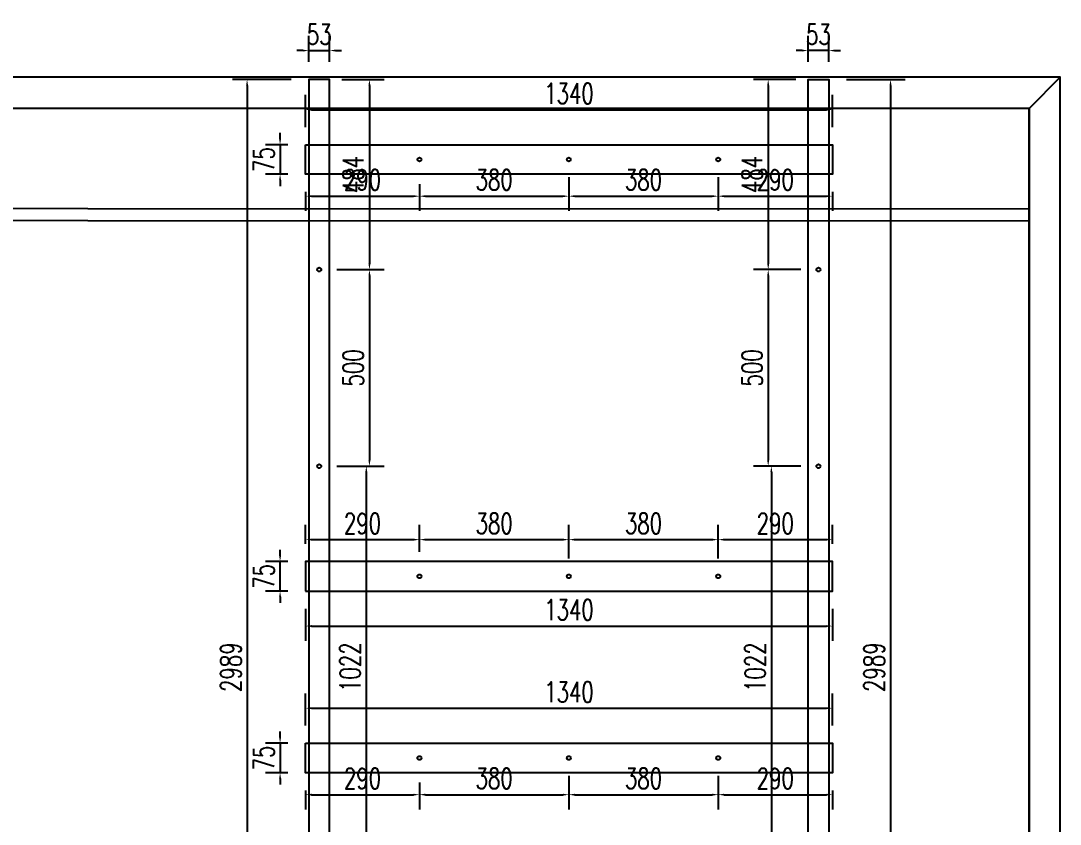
# Model space of a CAD drawing. Header units: millimetres. Extents: x 20612 to 158249, y -13511 to 156976.
# Drawn here: x 38789 to 41433, y 6579 to 8622 of the extents above; entities that cross this region are included whole.
import ezdxf

# ---------------------------------------------------------------- set-up
doc = ezdxf.new("R2010")
doc.units = ezdxf.units.MM
doc.header["$LTSCALE"] = 10
for name, color, linetype in [('W-bridge approach引桥', 4, 'Continuous'), ('W-STEEL_FRAME钢架', 3, 'Continuous'), ('W-STEEL_KEEL钢龙骨', 5, 'Continuous')]:
    doc.layers.add(name, color=color, linetype=linetype)
doc.styles.add('STANDARD_T3', font='simplex.shx', dxfattribs={"width": 0.7, "bigfont": 'hztxt.shx'})
doc.dimstyles.new('W&&15', dxfattribs={"dimtxt": 52.5, "dimasz": 15, "dimexe": 37.5, "dimexo": 45, "dimgap": 15, "dimtad": 1, "dimdec": 0, "dimzin": 0, "dimdsep": 46, "dimtxsty": 'STANDARD_T3', "dimcen": 0.09, "dimclrd": 1, "dimclre": 1, "dimclrt": 7, "dimazin": 2, "dimtfac": 1, "dimtdec": 0, "dimtix": 1, "dimtmove": 2, "dimatfit": 3, "dimfxl": 100, "dimtolj": 1, "dimtzin": 0, "dimarcsym": 0})

# ---------------------------------------------------------------- blocks, each defined once
blk = doc.blocks.new('*D530')
at = {"layer": 'Defpoints', "color": 0, "transparency": 16777216}
for p in [(39521.6, 8472.9), (39364.7, 5483.9), (39521.6, 5483.9)]:
    blk.add_point(p, dxfattribs=at)
at = {"layer": 'W-bridge approach引桥', "color": 1, "lineweight": -2, "transparency": 16777216}
for p, q in [((39476.6, 8472.9), (39327.2, 8472.9)), ((39364.7, 8457.9), (39364.7, 5498.9)), ((39476.6, 5483.9), (39327.2, 5483.9))]:
    blk.add_line(p, q, dxfattribs=at)
at = {"layer": 'W-bridge approach引桥', "color": 1, "transparency": 16777216}
for points in [[(39362.2, 8457.9), (39367.2, 8457.9), (39364.7, 8472.9)], [(39362.2, 5498.9), (39367.2, 5498.9), (39364.7, 5483.9)]]:
    blk.add_solid(points, dxfattribs=at)
at = {"layer": 'W-bridge approach引桥', "color": 7, "transparency": 16777216, "insert": (39323.5, 6978.4), "char_height": 52.5, "attachment_point": 5, "rotation": 90, "style": 'STANDARD_T3'}
blk.add_mtext('\\A1;2989', dxfattribs=at)
blk = doc.blocks.new('*D531')
at = {"layer": 'Defpoints', "color": 0, "transparency": 16777216}
for p in [(39560.9, 8472.9), (39548.1, 7989.4), (39675.9, 7989.4)]:
    blk.add_point(p, dxfattribs=at)
at = {"layer": 'W-bridge approach引桥', "color": 1, "lineweight": -2, "transparency": 16777216}
for p, q in [((39605.9, 8472.9), (39713.4, 8472.9)), ((39675.9, 8457.9), (39675.9, 8004.4)), ((39593.1, 7989.4), (39713.4, 7989.4))]:
    blk.add_line(p, q, dxfattribs=at)
at = {"layer": 'W-bridge approach引桥', "color": 1, "transparency": 16777216}
for points in [[(39673.4, 8457.9), (39678.4, 8457.9), (39675.9, 8472.9)], [(39673.4, 8004.4), (39678.4, 8004.4), (39675.9, 7989.4)]]:
    blk.add_solid(points, dxfattribs=at)
at = {"layer": 'W-bridge approach引桥', "color": 7, "transparency": 16777216, "insert": (39634.6, 8231.2), "char_height": 52.5, "attachment_point": 5, "rotation": 90, "style": 'STANDARD_T3'}
blk.add_mtext('\\A1;484', dxfattribs=at)
blk = doc.blocks.new('*D532')
at = {"layer": 'Defpoints', "color": 0, "transparency": 16777216}
for p in [(39556.1, 7989.4), (39548.1, 7489.4), (39675.9, 7489.4)]:
    blk.add_point(p, dxfattribs=at)
at = {"layer": 'W-bridge approach引桥', "color": 1, "lineweight": -2, "transparency": 16777216}
for p, q in [((39601.1, 7989.4), (39713.4, 7989.4)), ((39675.9, 7974.4), (39675.9, 7504.4)), ((39593.1, 7489.4), (39713.4, 7489.4))]:
    blk.add_line(p, q, dxfattribs=at)
at = {"layer": 'W-bridge approach引桥', "color": 1, "transparency": 16777216}
for points in [[(39673.4, 7974.4), (39678.4, 7974.4), (39675.9, 7989.4)], [(39673.4, 7504.4), (39678.4, 7504.4), (39675.9, 7489.4)]]:
    blk.add_solid(points, dxfattribs=at)
at = {"layer": 'W-bridge approach引桥', "color": 7, "transparency": 16777216, "insert": (39634.6, 7739.4), "char_height": 52.5, "attachment_point": 5, "rotation": 90, "style": 'STANDARD_T3'}
blk.add_mtext('\\A1;500', dxfattribs=at)
blk = doc.blocks.new('*D533')
at = {"layer": 'Defpoints', "color": 0, "transparency": 16777216}
for p in [(39548.1, 7489.4), (39548.1, 6467.4), (39667.9, 6467.4)]:
    blk.add_point(p, dxfattribs=at)
at = {"layer": 'W-bridge approach引桥', "color": 1, "lineweight": -2, "transparency": 16777216}
for p, q in [((39593.1, 7489.4), (39705.4, 7489.4)), ((39667.9, 7474.4), (39667.9, 6482.4)), ((39593.1, 6467.4), (39705.4, 6467.4))]:
    blk.add_line(p, q, dxfattribs=at)
at = {"layer": 'W-bridge approach引桥', "color": 1, "transparency": 16777216}
for points in [[(39665.4, 7474.4), (39670.4, 7474.4), (39667.9, 7489.4)], [(39665.4, 6482.4), (39670.4, 6482.4), (39667.9, 6467.4)]]:
    blk.add_solid(points, dxfattribs=at)
at = {"layer": 'W-bridge approach引桥', "color": 7, "transparency": 16777216, "insert": (39626.6, 6978.4), "char_height": 52.5, "attachment_point": 5, "rotation": 90, "style": 'STANDARD_T3'}
blk.add_mtext('\\A1;1022', dxfattribs=at)
blk = doc.blocks.new('*D536')
at = {"layer": 'Defpoints', "color": 0, "transparency": 16777216}
for p in [(39574.6, 8546.4), (39521.6, 8472.9), (39574.6, 8472.9)]:
    blk.add_point(p, dxfattribs=at)
at = {"layer": 'W-bridge approach引桥', "color": 1, "lineweight": -2, "transparency": 16777216}
for p, q in [((39521.6, 8517.9), (39521.6, 8583.9)), ((39574.6, 8517.9), (39574.6, 8583.9)), ((39506.6, 8546.4), (39491.6, 8546.4)), ((39521.6, 8546.4), (39574.6, 8546.4)), ((39589.6, 8546.4), (39604.6, 8546.4))]:
    blk.add_line(p, q, dxfattribs=at)
at = {"layer": 'W-bridge approach引桥', "color": 1, "transparency": 16777216}
for points in [[(39506.6, 8548.9), (39506.6, 8543.9), (39521.6, 8546.4)], [(39589.6, 8548.9), (39589.6, 8543.9), (39574.6, 8546.4)]]:
    blk.add_solid(points, dxfattribs=at)
at = {"layer": 'W-bridge approach引桥', "color": 7, "transparency": 16777216, "insert": (39548.1, 8587.7), "char_height": 52.5, "attachment_point": 5, "style": 'STANDARD_T3'}
blk.add_mtext('\\A1;53', dxfattribs=at)
blk = doc.blocks.new('*D537')
at = {"layer": 'Defpoints', "color": 0, "transparency": 16777216}
for p in [(40844.6, 8472.9), (40844.6, 5483.9), (41001.5, 5483.9)]:
    blk.add_point(p, dxfattribs=at)
at = {"layer": 'W-bridge approach引桥', "color": 1, "lineweight": -2, "transparency": 16777216}
for p, q in [((40889.6, 8472.9), (41039, 8472.9)), ((41001.5, 8457.9), (41001.5, 5498.9)), ((40889.6, 5483.9), (41039, 5483.9))]:
    blk.add_line(p, q, dxfattribs=at)
at = {"layer": 'W-bridge approach引桥', "color": 1, "transparency": 16777216}
for points in [[(40999, 8457.9), (41004, 8457.9), (41001.5, 8472.9)], [(40999, 5498.9), (41004, 5498.9), (41001.5, 5483.9)]]:
    blk.add_solid(points, dxfattribs=at)
at = {"layer": 'W-bridge approach引桥', "color": 7, "transparency": 16777216, "insert": (40960.2, 6978.4), "char_height": 52.5, "attachment_point": 5, "rotation": 90, "style": 'STANDARD_T3'}
blk.add_mtext('\\A1;2989', dxfattribs=at)
blk = doc.blocks.new('*D538')
at = {"layer": 'Defpoints', "color": 0, "transparency": 16777216}
for p in [(40805.3, 8472.9), (40690.3, 7989.4), (40818.1, 7989.4)]:
    blk.add_point(p, dxfattribs=at)
at = {"layer": 'W-bridge approach引桥', "color": 1, "lineweight": -2, "transparency": 16777216}
for p, q in [((40760.3, 8472.9), (40652.8, 8472.9)), ((40690.3, 8457.9), (40690.3, 8004.4)), ((40773.1, 7989.4), (40652.8, 7989.4))]:
    blk.add_line(p, q, dxfattribs=at)
at = {"layer": 'W-bridge approach引桥', "color": 1, "transparency": 16777216}
for points in [[(40687.8, 8457.9), (40692.8, 8457.9), (40690.3, 8472.9)], [(40687.8, 8004.4), (40692.8, 8004.4), (40690.3, 7989.4)]]:
    blk.add_solid(points, dxfattribs=at)
at = {"layer": 'W-bridge approach引桥', "color": 7, "transparency": 16777216, "insert": (40649.1, 8231.2), "char_height": 52.5, "attachment_point": 5, "rotation": 90, "style": 'STANDARD_T3'}
blk.add_mtext('\\A1;484', dxfattribs=at)
blk = doc.blocks.new('*D539')
at = {"layer": 'Defpoints', "color": 0, "transparency": 16777216}
for p in [(40810.1, 7989.4), (40690.3, 7489.4), (40818.1, 7489.4)]:
    blk.add_point(p, dxfattribs=at)
at = {"layer": 'W-bridge approach引桥', "color": 1, "lineweight": -2, "transparency": 16777216}
for p, q in [((40765.1, 7989.4), (40652.8, 7989.4)), ((40690.3, 7974.4), (40690.3, 7504.4)), ((40773.1, 7489.4), (40652.8, 7489.4))]:
    blk.add_line(p, q, dxfattribs=at)
at = {"layer": 'W-bridge approach引桥', "color": 1, "transparency": 16777216}
for points in [[(40687.8, 7974.4), (40692.8, 7974.4), (40690.3, 7989.4)], [(40687.8, 7504.4), (40692.8, 7504.4), (40690.3, 7489.4)]]:
    blk.add_solid(points, dxfattribs=at)
at = {"layer": 'W-bridge approach引桥', "color": 7, "transparency": 16777216, "insert": (40649.1, 7739.4), "char_height": 52.5, "attachment_point": 5, "rotation": 90, "style": 'STANDARD_T3'}
blk.add_mtext('\\A1;500', dxfattribs=at)
blk = doc.blocks.new('*D540')
at = {"layer": 'Defpoints', "color": 0, "transparency": 16777216}
for p in [(40818.1, 7489.4), (40698.3, 6467.4), (40818.1, 6467.4)]:
    blk.add_point(p, dxfattribs=at)
at = {"layer": 'W-bridge approach引桥', "color": 1, "lineweight": -2, "transparency": 16777216}
for p, q in [((40773.1, 7489.4), (40660.8, 7489.4)), ((40698.3, 7474.4), (40698.3, 6482.4)), ((40773.1, 6467.4), (40660.8, 6467.4))]:
    blk.add_line(p, q, dxfattribs=at)
at = {"layer": 'W-bridge approach引桥', "color": 1, "transparency": 16777216}
for points in [[(40695.8, 7474.4), (40700.8, 7474.4), (40698.3, 7489.4)], [(40695.8, 6482.4), (40700.8, 6482.4), (40698.3, 6467.4)]]:
    blk.add_solid(points, dxfattribs=at)
at = {"layer": 'W-bridge approach引桥', "color": 7, "transparency": 16777216, "insert": (40657.1, 6978.4), "char_height": 52.5, "attachment_point": 5, "rotation": 90, "style": 'STANDARD_T3'}
blk.add_mtext('\\A1;1022', dxfattribs=at)
blk = doc.blocks.new('*D543')
at = {"layer": 'Defpoints', "color": 0, "transparency": 16777216}
for p in [(40791.6, 8546.4), (40791.6, 8472.9), (40844.6, 8472.9)]:
    blk.add_point(p, dxfattribs=at)
at = {"layer": 'W-bridge approach引桥', "color": 1, "lineweight": -2, "transparency": 16777216}
for p, q in [((40791.6, 8517.9), (40791.6, 8583.9)), ((40844.6, 8517.9), (40844.6, 8583.9)), ((40776.6, 8546.4), (40761.6, 8546.4)), ((40844.6, 8546.4), (40791.6, 8546.4)), ((40859.6, 8546.4), (40874.6, 8546.4))]:
    blk.add_line(p, q, dxfattribs=at)
at = {"layer": 'W-bridge approach引桥', "color": 1, "transparency": 16777216}
for points in [[(40776.6, 8548.9), (40776.6, 8543.9), (40791.6, 8546.4)], [(40859.6, 8548.9), (40859.6, 8543.9), (40844.6, 8546.4)]]:
    blk.add_solid(points, dxfattribs=at)
at = {"layer": 'W-bridge approach引桥', "color": 7, "transparency": 16777216, "insert": (40818.1, 8587.7), "char_height": 52.5, "attachment_point": 5, "style": 'STANDARD_T3'}
blk.add_mtext('\\A1;53', dxfattribs=at)
blk = doc.blocks.new('*D544')
at = {"layer": 'Defpoints', "color": 0, "transparency": 16777216}
for p in [(40853.6, 6874), (39513.6, 6784.9), (40853.6, 6784.9)]:
    blk.add_point(p, dxfattribs=at)
at = {"layer": 'W-bridge approach引桥', "color": 1, "lineweight": -2, "transparency": 16777216}
for p, q in [((39513.6, 6829.9), (39513.6, 6911.5)), ((40853.6, 6829.9), (40853.6, 6911.5)), ((39528.6, 6874), (40838.6, 6874))]:
    blk.add_line(p, q, dxfattribs=at)
at = {"layer": 'W-bridge approach引桥', "color": 1, "transparency": 16777216}
for points in [[(39528.6, 6876.5), (39528.6, 6871.5), (39513.6, 6874)], [(40838.6, 6876.5), (40838.6, 6871.5), (40853.6, 6874)]]:
    blk.add_solid(points, dxfattribs=at)
at = {"layer": 'W-bridge approach引桥', "color": 7, "transparency": 16777216, "insert": (40183.6, 6915.2), "char_height": 52.5, "attachment_point": 5, "style": 'STANDARD_T3'}
blk.add_mtext('\\A1;1340', dxfattribs=at)
blk = doc.blocks.new('*D545')
at = {"layer": 'Defpoints', "color": 0, "transparency": 16777216}
for p in [(39803.1, 6729.9), (39513.6, 6709.9), (39803.1, 6654.1)]:
    blk.add_point(p, dxfattribs=at)
at = {"layer": 'W-bridge approach引桥', "color": 1, "lineweight": -2, "transparency": 16777216}
for p, q in [((39513.6, 6664.9), (39513.6, 6616.6)), ((39803.1, 6684.9), (39803.1, 6616.6)), ((39528.6, 6654.1), (39788.1, 6654.1))]:
    blk.add_line(p, q, dxfattribs=at)
at = {"layer": 'W-bridge approach引桥', "color": 1, "transparency": 16777216}
for points in [[(39528.6, 6656.6), (39528.6, 6651.6), (39513.6, 6654.1)], [(39788.1, 6656.6), (39788.1, 6651.6), (39803.1, 6654.1)]]:
    blk.add_solid(points, dxfattribs=at)
at = {"layer": 'W-bridge approach引桥', "color": 7, "transparency": 16777216, "insert": (39658.3, 6695.4), "char_height": 52.5, "attachment_point": 5, "style": 'STANDARD_T3'}
blk.add_mtext('\\A1;290', dxfattribs=at)
blk = doc.blocks.new('*D546')
at = {"layer": 'Defpoints', "color": 0, "transparency": 16777216}
for p in [(40183.1, 6747.4), (39803.1, 6729.9), (40183.1, 6654.1)]:
    blk.add_point(p, dxfattribs=at)
at = {"layer": 'W-bridge approach引桥', "color": 1, "lineweight": -2, "transparency": 16777216}
for p, q in [((40183.1, 6702.4), (40183.1, 6616.6)), ((39803.1, 6684.9), (39803.1, 6616.6)), ((39818.1, 6654.1), (40168.1, 6654.1))]:
    blk.add_line(p, q, dxfattribs=at)
at = {"layer": 'W-bridge approach引桥', "color": 1, "transparency": 16777216}
for points in [[(39818.1, 6656.6), (39818.1, 6651.6), (39803.1, 6654.1)], [(40168.1, 6656.6), (40168.1, 6651.6), (40183.1, 6654.1)]]:
    blk.add_solid(points, dxfattribs=at)
at = {"layer": 'W-bridge approach引桥', "color": 7, "transparency": 16777216, "insert": (39993.1, 6695.4), "char_height": 52.5, "attachment_point": 5, "style": 'STANDARD_T3'}
blk.add_mtext('\\A1;380', dxfattribs=at)
blk = doc.blocks.new('*D547')
at = {"layer": 'Defpoints', "color": 0, "transparency": 16777216}
for p in [(40183.1, 6747.4), (40563.1, 6747.4), (40563.1, 6654.1)]:
    blk.add_point(p, dxfattribs=at)
at = {"layer": 'W-bridge approach引桥', "color": 1, "lineweight": -2, "transparency": 16777216}
for p, q in [((40183.1, 6702.4), (40183.1, 6616.6)), ((40563.1, 6702.4), (40563.1, 6616.6)), ((40198.1, 6654.1), (40548.1, 6654.1))]:
    blk.add_line(p, q, dxfattribs=at)
at = {"layer": 'W-bridge approach引桥', "color": 1, "transparency": 16777216}
for points in [[(40198.1, 6656.6), (40198.1, 6651.6), (40183.1, 6654.1)], [(40548.1, 6656.6), (40548.1, 6651.6), (40563.1, 6654.1)]]:
    blk.add_solid(points, dxfattribs=at)
at = {"layer": 'W-bridge approach引桥', "color": 7, "transparency": 16777216, "insert": (40373.1, 6695.4), "char_height": 52.5, "attachment_point": 5, "style": 'STANDARD_T3'}
blk.add_mtext('\\A1;380', dxfattribs=at)
blk = doc.blocks.new('*D548')
at = {"layer": 'Defpoints', "color": 0, "transparency": 16777216}
for p in [(40563.1, 6747.4), (40853.6, 6709.9), (40853.6, 6654.1)]:
    blk.add_point(p, dxfattribs=at)
at = {"layer": 'W-bridge approach引桥', "color": 1, "lineweight": -2, "transparency": 16777216}
for p, q in [((40563.1, 6702.4), (40563.1, 6616.6)), ((40853.6, 6664.9), (40853.6, 6616.6)), ((40578.1, 6654.1), (40838.6, 6654.1))]:
    blk.add_line(p, q, dxfattribs=at)
at = {"layer": 'W-bridge approach引桥', "color": 1, "transparency": 16777216}
for points in [[(40578.1, 6656.6), (40578.1, 6651.6), (40563.1, 6654.1)], [(40838.6, 6656.6), (40838.6, 6651.6), (40853.6, 6654.1)]]:
    blk.add_solid(points, dxfattribs=at)
at = {"layer": 'W-bridge approach引桥', "color": 7, "transparency": 16777216, "insert": (40708.3, 6695.4), "char_height": 52.5, "attachment_point": 5, "style": 'STANDARD_T3'}
blk.add_mtext('\\A1;290', dxfattribs=at)
blk = doc.blocks.new('*D522')
at = {"layer": 'Defpoints', "color": 0, "transparency": 16777216}
for p in [(39513.6, 6784.9), (39448.6, 6709.9), (39513.6, 6709.9)]:
    blk.add_point(p, dxfattribs=at)
at = {"layer": 'W-bridge approach引桥', "color": 1, "lineweight": -2, "transparency": 16777216}
for p, q in [((39448.6, 6799.9), (39448.6, 6814.9)), ((39468.6, 6784.9), (39411.1, 6784.9)), ((39448.6, 6784.9), (39448.6, 6709.9)), ((39468.6, 6709.9), (39411.1, 6709.9)), ((39448.6, 6694.9), (39448.6, 6679.9))]:
    blk.add_line(p, q, dxfattribs=at)
at = {"layer": 'W-bridge approach引桥', "color": 1, "transparency": 16777216}
for points in [[(39446.1, 6799.9), (39451.1, 6799.9), (39448.6, 6784.9)], [(39446.1, 6694.9), (39451.1, 6694.9), (39448.6, 6709.9)]]:
    blk.add_solid(points, dxfattribs=at)
at = {"layer": 'W-bridge approach引桥', "color": 7, "transparency": 16777216, "insert": (39407.4, 6747.4), "char_height": 52.5, "attachment_point": 5, "rotation": 90, "style": 'STANDARD_T3'}
blk.add_mtext('\\A1;75', dxfattribs=at)
blk = doc.blocks.new('*D549')
at = {"layer": 'Defpoints', "color": 0, "transparency": 16777216}
for p in [(39513.6, 7171.9), (40853.6, 7171.9), (40853.6, 7082.9)]:
    blk.add_point(p, dxfattribs=at)
at = {"layer": 'W-bridge approach引桥', "color": 1, "lineweight": -2, "transparency": 16777216}
for p, q in [((39513.6, 7126.9), (39513.6, 7045.4)), ((40853.6, 7126.9), (40853.6, 7045.4)), ((39528.6, 7082.9), (40838.6, 7082.9))]:
    blk.add_line(p, q, dxfattribs=at)
at = {"layer": 'W-bridge approach引桥', "color": 1, "transparency": 16777216}
for points in [[(39528.6, 7085.4), (39528.6, 7080.4), (39513.6, 7082.9)], [(40838.6, 7085.4), (40838.6, 7080.4), (40853.6, 7082.9)]]:
    blk.add_solid(points, dxfattribs=at)
at = {"layer": 'W-bridge approach引桥', "color": 7, "transparency": 16777216, "insert": (40183.6, 7124.1), "char_height": 52.5, "attachment_point": 5, "style": 'STANDARD_T3'}
blk.add_mtext('\\A1;1340', dxfattribs=at)
blk = doc.blocks.new('*D550')
at = {"layer": 'Defpoints', "color": 0, "transparency": 16777216}
for p in [(39803.1, 7302.7), (39513.6, 7246.9), (39803.1, 7226.9)]:
    blk.add_point(p, dxfattribs=at)
at = {"layer": 'W-bridge approach引桥', "color": 1, "lineweight": -2, "transparency": 16777216}
for p, q in [((39513.6, 7291.9), (39513.6, 7340.2)), ((39803.1, 7271.9), (39803.1, 7340.2)), ((39528.6, 7302.7), (39788.1, 7302.7))]:
    blk.add_line(p, q, dxfattribs=at)
at = {"layer": 'W-bridge approach引桥', "color": 1, "transparency": 16777216}
for points in [[(39528.6, 7305.2), (39528.6, 7300.2), (39513.6, 7302.7)], [(39788.1, 7305.2), (39788.1, 7300.2), (39803.1, 7302.7)]]:
    blk.add_solid(points, dxfattribs=at)
at = {"layer": 'W-bridge approach引桥', "color": 7, "transparency": 16777216, "insert": (39658.3, 7344), "char_height": 52.5, "attachment_point": 5, "style": 'STANDARD_T3'}
blk.add_mtext('\\A1;290', dxfattribs=at)
blk = doc.blocks.new('*D551')
at = {"layer": 'Defpoints', "color": 0, "transparency": 16777216}
for p in [(40183.1, 7302.7), (39803.1, 7226.9), (40183.1, 7209.4)]:
    blk.add_point(p, dxfattribs=at)
at = {"layer": 'W-bridge approach引桥', "color": 1, "lineweight": -2, "transparency": 16777216}
for p, q in [((39803.1, 7271.9), (39803.1, 7340.2)), ((40183.1, 7254.4), (40183.1, 7340.2)), ((39818.1, 7302.7), (40168.1, 7302.7))]:
    blk.add_line(p, q, dxfattribs=at)
at = {"layer": 'W-bridge approach引桥', "color": 1, "transparency": 16777216}
for points in [[(39818.1, 7305.2), (39818.1, 7300.2), (39803.1, 7302.7)], [(40168.1, 7305.2), (40168.1, 7300.2), (40183.1, 7302.7)]]:
    blk.add_solid(points, dxfattribs=at)
at = {"layer": 'W-bridge approach引桥', "color": 7, "transparency": 16777216, "insert": (39993.1, 7344), "char_height": 52.5, "attachment_point": 5, "style": 'STANDARD_T3'}
blk.add_mtext('\\A1;380', dxfattribs=at)
blk = doc.blocks.new('*D552')
at = {"layer": 'Defpoints', "color": 0, "transparency": 16777216}
for p in [(40563.1, 7302.7), (40183.1, 7209.4), (40563.1, 7209.4)]:
    blk.add_point(p, dxfattribs=at)
at = {"layer": 'W-bridge approach引桥', "color": 1, "lineweight": -2, "transparency": 16777216}
for p, q in [((40183.1, 7254.4), (40183.1, 7340.2)), ((40563.1, 7254.4), (40563.1, 7340.2)), ((40198.1, 7302.7), (40548.1, 7302.7))]:
    blk.add_line(p, q, dxfattribs=at)
at = {"layer": 'W-bridge approach引桥', "color": 1, "transparency": 16777216}
for points in [[(40198.1, 7305.2), (40198.1, 7300.2), (40183.1, 7302.7)], [(40548.1, 7305.2), (40548.1, 7300.2), (40563.1, 7302.7)]]:
    blk.add_solid(points, dxfattribs=at)
at = {"layer": 'W-bridge approach引桥', "color": 7, "transparency": 16777216, "insert": (40373.1, 7344), "char_height": 52.5, "attachment_point": 5, "style": 'STANDARD_T3'}
blk.add_mtext('\\A1;380', dxfattribs=at)
blk = doc.blocks.new('*D553')
at = {"layer": 'Defpoints', "color": 0, "transparency": 16777216}
for p in [(40853.6, 7302.7), (40853.6, 7246.9), (40563.1, 7209.4)]:
    blk.add_point(p, dxfattribs=at)
at = {"layer": 'W-bridge approach引桥', "color": 1, "lineweight": -2, "transparency": 16777216}
for p, q in [((40563.1, 7254.4), (40563.1, 7340.2)), ((40853.6, 7291.9), (40853.6, 7340.2)), ((40578.1, 7302.7), (40838.6, 7302.7))]:
    blk.add_line(p, q, dxfattribs=at)
at = {"layer": 'W-bridge approach引桥', "color": 1, "transparency": 16777216}
for points in [[(40578.1, 7305.2), (40578.1, 7300.2), (40563.1, 7302.7)], [(40838.6, 7305.2), (40838.6, 7300.2), (40853.6, 7302.7)]]:
    blk.add_solid(points, dxfattribs=at)
at = {"layer": 'W-bridge approach引桥', "color": 7, "transparency": 16777216, "insert": (40708.3, 7344), "char_height": 52.5, "attachment_point": 5, "style": 'STANDARD_T3'}
blk.add_mtext('\\A1;290', dxfattribs=at)
blk = doc.blocks.new('*D523')
at = {"layer": 'Defpoints', "color": 0, "transparency": 16777216}
for p in [(39448.6, 7246.9), (39513.6, 7246.9), (39513.6, 7171.9)]:
    blk.add_point(p, dxfattribs=at)
at = {"layer": 'W-bridge approach引桥', "color": 1, "lineweight": -2, "transparency": 16777216}
for p, q in [((39448.6, 7261.9), (39448.6, 7276.9)), ((39468.6, 7246.9), (39411.1, 7246.9)), ((39448.6, 7171.9), (39448.6, 7246.9)), ((39468.6, 7171.9), (39411.1, 7171.9)), ((39448.6, 7156.9), (39448.6, 7141.9))]:
    blk.add_line(p, q, dxfattribs=at)
at = {"layer": 'W-bridge approach引桥', "color": 1, "transparency": 16777216}
for points in [[(39446.1, 7261.9), (39451.1, 7261.9), (39448.6, 7246.9)], [(39446.1, 7156.9), (39451.1, 7156.9), (39448.6, 7171.9)]]:
    blk.add_solid(points, dxfattribs=at)
at = {"layer": 'W-bridge approach引桥', "color": 7, "transparency": 16777216, "insert": (39407.4, 7209.4), "char_height": 52.5, "attachment_point": 5, "rotation": 90, "style": 'STANDARD_T3'}
blk.add_mtext('\\A1;75', dxfattribs=at)
blk = doc.blocks.new('*D554')
at = {"layer": 'Defpoints', "color": 0, "transparency": 16777216}
for p in [(40853.6, 8396), (39513.6, 8306.9), (40853.6, 8306.9)]:
    blk.add_point(p, dxfattribs=at)
at = {"layer": 'W-bridge approach引桥', "color": 1, "lineweight": -2, "transparency": 16777216}
for p, q in [((39513.6, 8351.9), (39513.6, 8433.5)), ((40853.6, 8351.9), (40853.6, 8433.5)), ((39528.6, 8396), (40838.6, 8396))]:
    blk.add_line(p, q, dxfattribs=at)
at = {"layer": 'W-bridge approach引桥', "color": 1, "transparency": 16777216}
for points in [[(39528.6, 8398.5), (39528.6, 8393.5), (39513.6, 8396)], [(40838.6, 8398.5), (40838.6, 8393.5), (40853.6, 8396)]]:
    blk.add_solid(points, dxfattribs=at)
at = {"layer": 'W-bridge approach引桥', "color": 7, "transparency": 16777216, "insert": (40183.6, 8437.2), "char_height": 52.5, "attachment_point": 5, "style": 'STANDARD_T3'}
blk.add_mtext('\\A1;1340', dxfattribs=at)
blk = doc.blocks.new('*D555')
at = {"layer": 'Defpoints', "color": 0, "transparency": 16777216}
for p in [(39803.1, 8251.9), (39513.6, 8231.9), (39803.1, 8176.1)]:
    blk.add_point(p, dxfattribs=at)
at = {"layer": 'W-bridge approach引桥', "color": 1, "lineweight": -2, "transparency": 16777216}
for p, q in [((39803.1, 8206.9), (39803.1, 8138.6)), ((39513.6, 8186.9), (39513.6, 8138.6)), ((39528.6, 8176.1), (39788.1, 8176.1))]:
    blk.add_line(p, q, dxfattribs=at)
at = {"layer": 'W-bridge approach引桥', "color": 1, "transparency": 16777216}
for points in [[(39528.6, 8178.6), (39528.6, 8173.6), (39513.6, 8176.1)], [(39788.1, 8178.6), (39788.1, 8173.6), (39803.1, 8176.1)]]:
    blk.add_solid(points, dxfattribs=at)
at = {"layer": 'W-bridge approach引桥', "color": 7, "transparency": 16777216, "insert": (39658.3, 8217.4), "char_height": 52.5, "attachment_point": 5, "style": 'STANDARD_T3'}
blk.add_mtext('\\A1;290', dxfattribs=at)
blk = doc.blocks.new('*D556')
at = {"layer": 'Defpoints', "color": 0, "transparency": 16777216}
for p in [(39803.1, 8251.9), (40183.1, 8269.4), (40183.1, 8176.1)]:
    blk.add_point(p, dxfattribs=at)
at = {"layer": 'W-bridge approach引桥', "color": 1, "lineweight": -2, "transparency": 16777216}
for p, q in [((40183.1, 8224.4), (40183.1, 8138.6)), ((39803.1, 8206.9), (39803.1, 8138.6)), ((39818.1, 8176.1), (40168.1, 8176.1))]:
    blk.add_line(p, q, dxfattribs=at)
at = {"layer": 'W-bridge approach引桥', "color": 1, "transparency": 16777216}
for points in [[(39818.1, 8178.6), (39818.1, 8173.6), (39803.1, 8176.1)], [(40168.1, 8178.6), (40168.1, 8173.6), (40183.1, 8176.1)]]:
    blk.add_solid(points, dxfattribs=at)
at = {"layer": 'W-bridge approach引桥', "color": 7, "transparency": 16777216, "insert": (39993.1, 8217.4), "char_height": 52.5, "attachment_point": 5, "style": 'STANDARD_T3'}
blk.add_mtext('\\A1;380', dxfattribs=at)
blk = doc.blocks.new('*D557')
at = {"layer": 'Defpoints', "color": 0, "transparency": 16777216}
for p in [(40183.1, 8269.4), (40563.1, 8269.4), (40563.1, 8176.1)]:
    blk.add_point(p, dxfattribs=at)
at = {"layer": 'W-bridge approach引桥', "color": 1, "lineweight": -2, "transparency": 16777216}
for p, q in [((40183.1, 8224.4), (40183.1, 8138.6)), ((40563.1, 8224.4), (40563.1, 8138.6)), ((40198.1, 8176.1), (40548.1, 8176.1))]:
    blk.add_line(p, q, dxfattribs=at)
at = {"layer": 'W-bridge approach引桥', "color": 1, "transparency": 16777216}
for points in [[(40198.1, 8178.6), (40198.1, 8173.6), (40183.1, 8176.1)], [(40548.1, 8178.6), (40548.1, 8173.6), (40563.1, 8176.1)]]:
    blk.add_solid(points, dxfattribs=at)
at = {"layer": 'W-bridge approach引桥', "color": 7, "transparency": 16777216, "insert": (40373.1, 8217.4), "char_height": 52.5, "attachment_point": 5, "style": 'STANDARD_T3'}
blk.add_mtext('\\A1;380', dxfattribs=at)
blk = doc.blocks.new('*D558')
at = {"layer": 'Defpoints', "color": 0, "transparency": 16777216}
for p in [(40563.1, 8269.4), (40853.6, 8231.9), (40853.6, 8176.1)]:
    blk.add_point(p, dxfattribs=at)
at = {"layer": 'W-bridge approach引桥', "color": 1, "lineweight": -2, "transparency": 16777216}
for p, q in [((40563.1, 8224.4), (40563.1, 8138.6)), ((40578.1, 8176.1), (40838.6, 8176.1)), ((40853.6, 8186.9), (40853.6, 8138.6))]:
    blk.add_line(p, q, dxfattribs=at)
at = {"layer": 'W-bridge approach引桥', "color": 1, "transparency": 16777216}
for points in [[(40578.1, 8178.6), (40578.1, 8173.6), (40563.1, 8176.1)], [(40838.6, 8178.6), (40838.6, 8173.6), (40853.6, 8176.1)]]:
    blk.add_solid(points, dxfattribs=at)
at = {"layer": 'W-bridge approach引桥', "color": 7, "transparency": 16777216, "insert": (40708.3, 8217.4), "char_height": 52.5, "attachment_point": 5, "style": 'STANDARD_T3'}
blk.add_mtext('\\A1;290', dxfattribs=at)
blk = doc.blocks.new('*D524')
at = {"layer": 'Defpoints', "color": 0, "transparency": 16777216}
for p in [(39513.6, 8306.9), (39448.6, 8231.9), (39513.6, 8231.9)]:
    blk.add_point(p, dxfattribs=at)
at = {"layer": 'W-bridge approach引桥', "color": 1, "lineweight": -2, "transparency": 16777216}
for p, q in [((39448.6, 8321.9), (39448.6, 8336.9)), ((39468.6, 8306.9), (39411.1, 8306.9)), ((39448.6, 8306.9), (39448.6, 8231.9)), ((39468.6, 8231.9), (39411.1, 8231.9)), ((39448.6, 8216.9), (39448.6, 8201.9))]:
    blk.add_line(p, q, dxfattribs=at)
at = {"layer": 'W-bridge approach引桥', "color": 1, "transparency": 16777216}
for points in [[(39446.1, 8321.9), (39451.1, 8321.9), (39448.6, 8306.9)], [(39446.1, 8216.9), (39451.1, 8216.9), (39448.6, 8231.9)]]:
    blk.add_solid(points, dxfattribs=at)
at = {"layer": 'W-bridge approach引桥', "color": 7, "transparency": 16777216, "insert": (39407.4, 8269.4), "char_height": 52.5, "attachment_point": 5, "rotation": 90, "style": 'STANDARD_T3'}
blk.add_mtext('\\A1;75', dxfattribs=at)

msp = doc.modelspace()

# ---------------------------------------------------------------- linework, layer by layer
at = {"layer": 'W-bridge approach引桥'}
for centre in [(39803.1, 8269.4), (40183.1, 8269.4), (40563.1, 8269.4), (39548.1, 7989.4), (40818.1, 7989.4), (39548.1, 7489.4), (40818.1, 7489.4), (39803.1, 7209.4), (40183.1, 7209.4), (40563.1, 7209.4), (39803.1, 6747.4), (40183.1, 6747.4), (40563.1, 6747.4)]:
    msp.add_circle(centre, 5, dxfattribs=at)
at = {"layer": 'W-STEEL_FRAME钢架'}
for points in [[(31453.1, 5478.4), (41433.1, 5478.4), (41433.1, 8478.4), (31453.1, 8478.4)], [(39521.6, 5483.9), (39574.6, 5483.9), (39574.6, 8472.9), (39521.6, 8472.9)], [(40844.6, 5483.9), (40791.6, 5483.9), (40791.6, 8472.9), (40844.6, 8472.9)], [(41354.1, 5557.4), (41433.1, 5478.4), (41433.1, 8478.4), (41354.1, 8399.4)], [(31532.1, 5557.4), (41354.1, 5557.4), (41354.1, 8399.4), (31532.1, 8399.4)]]:
    msp.add_lwpolyline(points, close=True, dxfattribs=at)
at = {"layer": 'W-STEEL_FRAME钢架', "color": 2}
for points in [[(39513.6, 8306.9), (40853.6, 8306.9), (40853.6, 8231.9), (39513.6, 8231.9)], [(39513.6, 7171.9), (40853.6, 7171.9), (40853.6, 7246.9), (39513.6, 7246.9)], [(39513.6, 6784.9), (40853.6, 6784.9), (40853.6, 6709.9), (39513.6, 6709.9)]]:
    msp.add_lwpolyline(points, close=True, dxfattribs=at)
at = {"layer": 'W-STEEL_KEEL钢龙骨'}
msp.add_lwpolyline([(34168.7, 8115.9), (41354.1, 8113.4), (41354.1, 8143.4), (34168.7, 8145.9)], close=True, dxfattribs=at)

# ---------------------------------------------------------------- dimensions: what is measured, and where the dimension line sits
at = {"layer": 'W-bridge approach引桥'}
for base, p1, p2, picture, middle in [((39574.6, 8546.4), (39521.6, 8472.9), (39574.6, 8472.9), '*D536', (39548.1, 8587.7)), ((40853.6, 8396), (39513.6, 8306.9), (40853.6, 8306.9), '*D554', (40183.6, 8437.2)), ((39803.0990525, 8176.1382933), (39513.5990525, 8231.9341493), (39803.0990525, 8251.9341493), '*D555', (39658.3490525, 8217.3882933)), ((40183.1, 8176.1), (39803.1, 8251.9), (40183.1, 8269.4), '*D556', (39993.1, 8217.4)), ((40563.1, 8176.1), (40183.1, 8269.4), (40563.1, 8269.4), '*D557', (40373.1, 8217.4)), ((39803.0990525, 7302.7300053), (39513.5990525, 7246.9341493), (39803.0990525, 7226.9341493), '*D550', (39658.3490525, 7343.9800053)), ((40183.1, 7302.7), (39803.1, 7226.9), (40183.1, 7209.4), '*D551', (39993.1, 7344)), ((40563.1, 7302.7), (40183.1, 7209.4), (40563.1, 7209.4), '*D552', (40373.1, 7344)), ((40853.6, 7082.9), (39513.6, 7171.9), (40853.6, 7171.9), '*D549', (40183.6, 7124.1)), ((40853.6, 6874), (39513.6, 6784.9), (40853.6, 6784.9), '*D544', (40183.6, 6915.2)), ((40183.1, 6654.1), (39803.1, 6729.9), (40183.1, 6747.4), '*D546', (39993.1, 6695.4)), ((40563.1, 6654.1), (40183.1, 6747.4), (40563.1, 6747.4), '*D547', (40373.1, 6695.4)), ((39803.0990525, 6654.1382933), (39513.5990525, 6709.9341493), (39803.0990525, 6729.9341493), '*D545', (39658.3490525, 6695.3882933))]:
    dim = msp.add_linear_dim(base=base, p1=p1, p2=p2, dimstyle='W&&15', dxfattribs=at)
    dim.commit()
    dim.dimension.update_dxf_attribs({"geometry": picture, "text_midpoint": middle})
for base, p1, p2, angle, picture, middle in [((40791.6, 8546.4), (40844.6, 8472.9), (40791.6, 8472.9), 180, '*D543', (40818.1, 8587.7)), ((39364.7, 5483.9), (39521.6, 8472.9), (39521.6, 5483.9), 270, '*D530', (39323.5, 6978.4)), ((39675.867183, 7989.4341493), (39560.8650987, 8472.9341493), (39548.0990525, 7989.4341493), 270, '*D531', (39634.617183, 8231.1841493)), ((40690.330922, 7989.4341493), (40805.3330063, 8472.9341493), (40818.0990525, 7989.4341493), 270, '*D538', (40649.080922, 8231.1841493)), ((41001.5, 5483.9), (40844.6, 8472.9), (40844.6, 5483.9), 270, '*D537', (40960.2, 6978.4)), ((39448.6, 8231.9), (39513.6, 8306.9), (39513.6, 8231.9), 270, '*D524', (39407.4, 8269.4)), ((39675.9, 7489.4), (39556.1, 7989.4), (39548.1, 7489.4), 270, '*D532', (39634.6, 7739.4)), ((40690.3, 7489.4), (40810.1, 7989.4), (40818.1, 7489.4), 270, '*D539', (40649.1, 7739.4)), ((39667.9, 6467.4), (39548.1, 7489.4), (39548.1, 6467.4), 270, '*D533', (39626.6, 6978.4)), ((40698.3, 6467.4), (40818.1, 7489.4), (40818.1, 6467.4), 270, '*D540', (40657.1, 6978.4)), ((39448.6, 7246.9), (39513.6, 7171.9), (39513.6, 7246.9), 90, '*D523', (39407.4, 7209.4)), ((39448.6, 6709.9), (39513.6, 6784.9), (39513.6, 6709.9), 270, '*D522', (39407.4, 6747.4))]:
    dim = msp.add_linear_dim(base=base, p1=p1, p2=p2, angle=angle, dimstyle='W&&15', dxfattribs=at)
    dim.commit()
    dim.dimension.update_dxf_attribs({"geometry": picture, "text_midpoint": middle})
for base, p1, p2, picture, middle in [((40853.6, 8176.1), (40563.1, 8269.4), (40853.6, 8231.9), '*D558', (40708.3, 8217.4)), ((40853.6, 7302.7), (40563.1, 7209.4), (40853.6, 7246.9), '*D553', (40708.3, 7344)), ((40853.6, 6654.1), (40563.1, 6747.4), (40853.6, 6709.9), '*D548', (40708.3, 6695.4))]:
    dim = msp.add_linear_dim(base=base, p1=p1, p2=p2, text='290', dimstyle='W&&15', dxfattribs=at)
    dim.commit()
    dim.dimension.update_dxf_attribs({"geometry": picture, "text_midpoint": middle})

doc.saveas('drawing.dxf')
